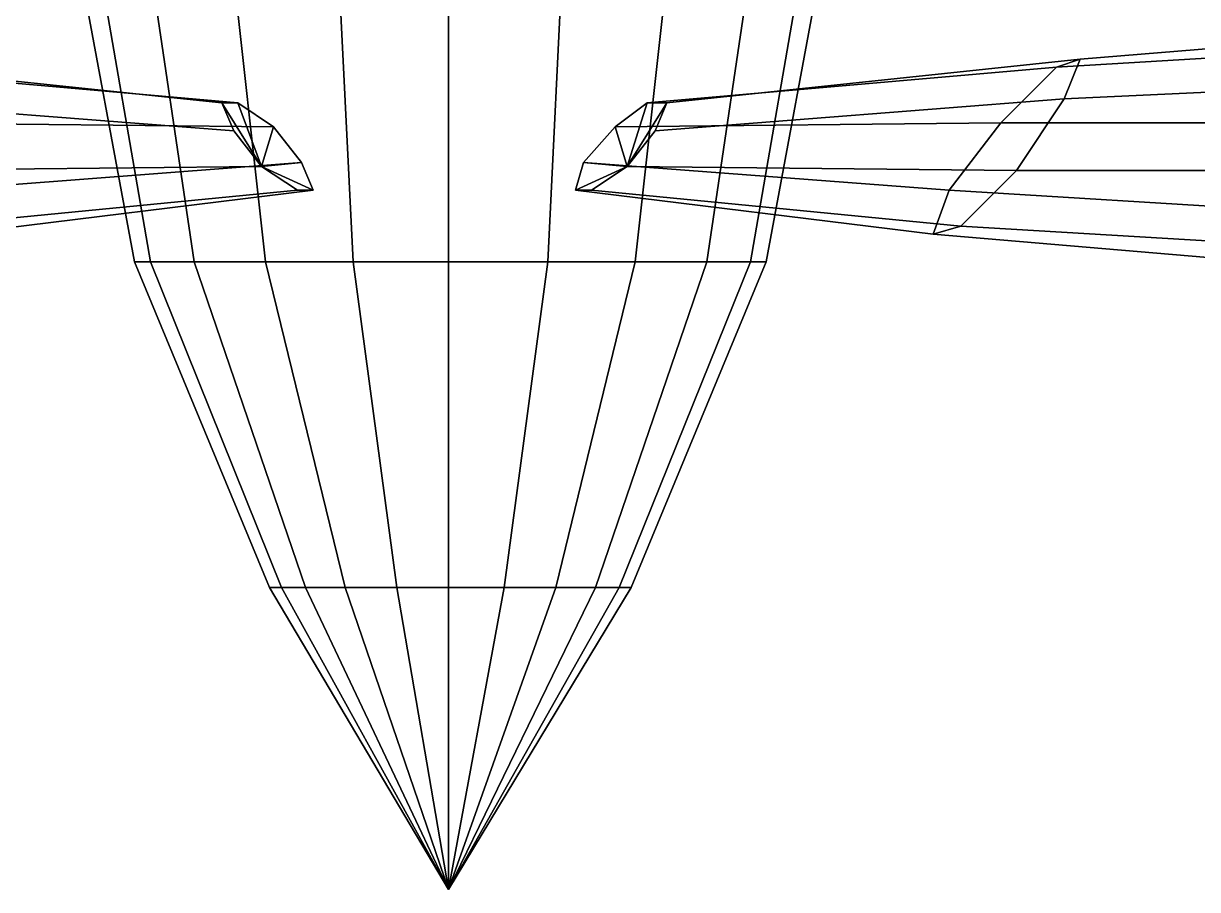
# Model space of a CAD drawing. Extents: x -2750 to 2751, y -1310 to 2918.
# Drawn here: x -106.9 to 188.5, y -1310 to -1092 of the extents above; entities that cross this region are included whole.
import ezdxf

# ---------------------------------------------------------------- set-up
doc = ezdxf.new("R2010")
doc.units = 0

msp = doc.modelspace()

# ---------------------------------------------------------------- linework, layer by layer
at = {"layer": '34717', "color": 1}
for points in [[(244, -1094, -68), (237, -1098, -76), (153, -1103), (159, -1101, 8)], [(240, -1107, -72), (244, -1094, -68), (159, -1101, 8), (155, -1111, 3)], [(237, -1098, -76), (222, -1117, -92), (139, -1117, -13), (153, -1103)], [(-158, -1111, 242), (-162, -1101, 238), (-57, -1112, 155), (-54, -1119, 158)], [(-162, -1101, 238), (-155, -1103, 245), (-53, -1112, 160), (-57, -1112, 155)], [(159, -1101, 8), (153, -1103), (50, -1112, 86), (55, -1112, 91)], [(155, -1111, 3), (159, -1101, 8), (55, -1112, 91), (52, -1119, 88)], [(-155, -1103, 245), (-141, -1117, 260), (-44, -1118, 169), (-53, -1112, 160)], [(153, -1103), (139, -1117, -13), (42, -1118, 77), (50, -1112, 86)], [(227, -1129, -87), (240, -1107, -72), (155, -1111, 3), (143, -1129, -9)], [(-145, -1129, 256), (-158, -1111, 242), (-54, -1119, 158), (-47, -1128, 166)], [(-47, -1128, 166), (-54, -1119, 158), (-57, -1112, 155), (-47, -1128, 166)], [(-47, -1128, 166), (-57, -1112, 155), (-53, -1112, 160), (-47, -1128, 166)], [(-47, -1128, 166), (-53, -1112, 160), (-44, -1118, 169), (-47, -1128, 166)], [(45, -1128, 80), (50, -1112, 86), (42, -1118, 77), (45, -1128, 80)], [(143, -1129, -9), (155, -1111, 3), (52, -1119, 88), (45, -1128, 80)], [(45, -1128, 80), (52, -1119, 88), (55, -1112, 91), (45, -1128, 80)], [(45, -1128, 80), (55, -1112, 91), (50, -1112, 86), (45, -1128, 80)], [(-141, -1117, 260), (-128, -1134, 274), (-37, -1127, 177), (-44, -1118, 169)], [(-47, -1128, 166), (-44, -1118, 169), (-37, -1127, 177), (-47, -1128, 166)], [(139, -1117, -13), (126, -1134, -27), (34, -1127, 69), (42, -1118, 77)], [(45, -1128, 80), (42, -1118, 77), (34, -1127, 69), (45, -1128, 80)], [(222, -1117, -92), (208, -1139, -106), (126, -1134, -27), (139, -1117, -13)], [(-131, -1143, 271), (-145, -1129, 256), (-47, -1128, 166), (-38, -1134, 175)], [(-128, -1134, 274), (-124, -1145, 278), (-34, -1134, 179), (-37, -1127, 177)], [(-47, -1128, 166), (-37, -1127, 177), (-34, -1134, 179), (-47, -1128, 166)], [(-47, -1128, 166), (-34, -1134, 179), (-38, -1134, 175), (-47, -1128, 166)], [(126, -1134, -27), (122, -1145, -32), (32, -1134, 66), (34, -1127, 69)], [(45, -1128, 80), (34, -1127, 69), (32, -1134, 66), (45, -1128, 80)], [(45, -1128, 80), (32, -1134, 66), (36, -1134, 71), (45, -1128, 80)], [(129, -1143, -24), (143, -1129, -9), (45, -1128, 80), (36, -1134, 71)], [(212, -1148, -103), (227, -1129, -87), (143, -1129, -9), (129, -1143, -24)], [(-124, -1145, 278), (-131, -1143, 271), (-38, -1134, 175), (-34, -1134, 179)], [(122, -1145, -32), (129, -1143, -24), (36, -1134, 71), (32, -1134, 66)], [(208, -1139, -106), (204, -1152, -111), (122, -1145, -32), (126, -1134, -27)], [(204, -1152, -111), (212, -1148, -103), (129, -1143, -24), (122, -1145, -32)]]:
    msp.add_3dface(points, dxfattribs=at)
at = {"layer": '8239', "color": 1}
for points in [[(-75, -1152, 101), (-79, -1152, 125), (-94, -1071, 125), (-89, -1071, 96)], [(-79, -1152, 125), (-75, -1152, 150), (-89, -1071, 155), (-94, -1071, 125)], [(-64, -1152, 79), (-75, -1152, 101), (-89, -1071, 96), (-76, -1071, 70)], [(-75, -1152, 150), (-64, -1152, 172), (-76, -1071, 181), (-89, -1071, 155)], [(-46, -1152, 61), (-64, -1152, 79), (-76, -1071, 70), (-55, -1071, 49)], [(-64, -1152, 172), (-46, -1152, 190), (-55, -1071, 202), (-76, -1071, 181)], [(-24, -1152, 50), (-46, -1152, 61), (-55, -1071, 49), (-28, -1071, 35)], [(-46, -1152, 190), (-24, -1152, 201), (-28, -1071, 216), (-55, -1071, 202)], [(0, -1152, 46), (-24, -1152, 50), (-28, -1071, 35), (0, -1071, 30)], [(-24, -1152, 201), (0, -1152, 205), (0, -1071, 221), (-28, -1071, 216)], [(0, -1152, 205), (25, -1152, 201), (29, -1071, 216), (0, -1071, 221)], [(25, -1152, 50), (0, -1152, 46), (0, -1071, 30), (29, -1071, 35)], [(25, -1152, 201), (47, -1152, 190), (56, -1071, 202), (29, -1071, 216)], [(47, -1152, 61), (25, -1152, 50), (29, -1071, 35), (56, -1071, 49)], [(47, -1152, 190), (65, -1152, 172), (77, -1071, 181), (56, -1071, 202)], [(65, -1152, 79), (47, -1152, 61), (56, -1071, 49), (77, -1071, 70)], [(65, -1152, 172), (76, -1152, 150), (90, -1071, 155), (77, -1071, 181)], [(76, -1152, 101), (65, -1152, 79), (77, -1071, 70), (90, -1071, 96)], [(76, -1152, 150), (80, -1152, 125), (95, -1071, 125), (90, -1071, 155)], [(80, -1152, 125), (76, -1152, 101), (90, -1071, 96), (95, -1071, 125)], [(-42, -1234, 111), (-45, -1234, 125), (-79, -1152, 125), (-75, -1152, 101)], [(-45, -1234, 125), (-42, -1234, 140), (-75, -1152, 150), (-79, -1152, 125)], [(-36, -1234, 99), (-42, -1234, 111), (-75, -1152, 101), (-64, -1152, 79)], [(-42, -1234, 140), (-36, -1234, 152), (-64, -1152, 172), (-75, -1152, 150)], [(-26, -1234, 88), (-36, -1234, 99), (-64, -1152, 79), (-46, -1152, 61)], [(-36, -1234, 152), (-26, -1234, 162), (-46, -1152, 190), (-64, -1152, 172)], [(-13, -1234, 82), (-26, -1234, 88), (-46, -1152, 61), (-24, -1152, 50)], [(-26, -1234, 162), (-13, -1234, 169), (-24, -1152, 201), (-46, -1152, 190)], [(0, -1234, 80), (-13, -1234, 82), (-24, -1152, 50), (0, -1152, 46)], [(-13, -1234, 169), (0, -1234, 171), (0, -1152, 205), (-24, -1152, 201)], [(0, -1234, 171), (14, -1234, 169), (25, -1152, 201), (0, -1152, 205)], [(14, -1234, 82), (0, -1234, 80), (0, -1152, 46), (25, -1152, 50)], [(14, -1234, 169), (27, -1234, 162), (47, -1152, 190), (25, -1152, 201)], [(27, -1234, 88), (14, -1234, 82), (25, -1152, 50), (47, -1152, 61)], [(27, -1234, 162), (37, -1234, 152), (65, -1152, 172), (47, -1152, 190)], [(37, -1234, 99), (27, -1234, 88), (47, -1152, 61), (65, -1152, 79)], [(37, -1234, 152), (43, -1234, 140), (76, -1152, 150), (65, -1152, 172)], [(43, -1234, 111), (37, -1234, 99), (65, -1152, 79), (76, -1152, 101)], [(43, -1234, 140), (46, -1234, 125), (80, -1152, 125), (76, -1152, 150)], [(46, -1234, 125), (43, -1234, 111), (76, -1152, 101), (80, -1152, 125)], [(0, -1310, 125), (0, -1310, 125), (-45, -1234, 125), (-42, -1234, 111)], [(0, -1310, 125), (0, -1310, 125), (-42, -1234, 140), (-45, -1234, 125)], [(0, -1310, 125), (0, -1310, 125), (-42, -1234, 111), (-36, -1234, 99)], [(0, -1310, 125), (0, -1310, 126), (-36, -1234, 152), (-42, -1234, 140)], [(0, -1310, 125), (0, -1310, 125), (-36, -1234, 99), (-26, -1234, 88)], [(0, -1310, 126), (0, -1310, 126), (-26, -1234, 162), (-36, -1234, 152)], [(0, -1310, 125), (0, -1310, 125), (-26, -1234, 88), (-13, -1234, 82)], [(0, -1310, 126), (0, -1310, 126), (-13, -1234, 169), (-26, -1234, 162)], [(0, -1310, 125), (0, -1310, 125), (-13, -1234, 82), (0, -1234, 80)], [(0, -1310, 126), (0, -1310, 126), (0, -1234, 171), (-13, -1234, 169)], [(0, -1310, 126), (0, -1310, 126), (14, -1234, 169), (0, -1234, 171)], [(0, -1310, 126), (0, -1310, 126), (27, -1234, 162), (14, -1234, 169)], [(0, -1310, 126), (0, -1310, 126), (37, -1234, 152), (27, -1234, 162)], [(0, -1310, 126), (0, -1310, 125), (43, -1234, 140), (37, -1234, 152)], [(0, -1310, 125), (0, -1310, 125), (46, -1234, 125), (43, -1234, 140)], [(0, -1310, 125), (0, -1310, 125), (43, -1234, 111), (46, -1234, 125)], [(0, -1310, 125), (0, -1310, 125), (37, -1234, 99), (43, -1234, 111)], [(0, -1310, 125), (0, -1310, 125), (27, -1234, 88), (37, -1234, 99)], [(0, -1310, 125), (0, -1310, 125), (14, -1234, 82), (27, -1234, 88)], [(0, -1310, 125), (0, -1310, 125), (0, -1234, 80), (14, -1234, 82)], [(0, -1310, 126), (0, -1310, 126), (0, -1310, 126)], [(0, -1310, 126), (0, -1310, 126), (0, -1310, 125), (0, -1310, 126)], [(0, -1310, 126), (0, -1310, 125), (0, -1310, 125), (0, -1310, 126)], [(0, -1310, 126), (0, -1310, 125), (0, -1310, 125), (0, -1310, 126)], [(0, -1310, 126), (0, -1310, 125), (0, -1310, 125), (0, -1310, 126)], [(0, -1310, 126), (0, -1310, 125), (0, -1310, 125), (0, -1310, 126)], [(0, -1310, 126), (0, -1310, 125), (0, -1310, 125), (0, -1310, 126)], [(0, -1310, 126), (0, -1310, 125), (0, -1310, 125), (0, -1310, 126)], [(0, -1310, 126), (0, -1310, 125), (0, -1310, 125), (0, -1310, 126)], [(0, -1310, 126), (0, -1310, 125), (0, -1310, 125), (0, -1310, 126)], [(0, -1310, 126), (0, -1310, 125), (0, -1310, 125), (0, -1310, 126)], [(0, -1310, 126), (0, -1310, 125), (0, -1310, 125), (0, -1310, 126)], [(0, -1310, 126), (0, -1310, 125), (0, -1310, 125), (0, -1310, 126)], [(0, -1310, 126), (0, -1310, 125), (0, -1310, 125), (0, -1310, 126)], [(0, -1310, 126), (0, -1310, 125), (0, -1310, 126)], [(0, -1310, 126), (0, -1310, 126), (0, -1310, 126)], [(0, -1310, 126), (0, -1310, 126), (0, -1310, 126)], [(0, -1310, 126), (0, -1310, 126), (0, -1310, 126)]]:
    msp.add_3dface(points, dxfattribs=at)

doc.saveas('drawing.dxf')
